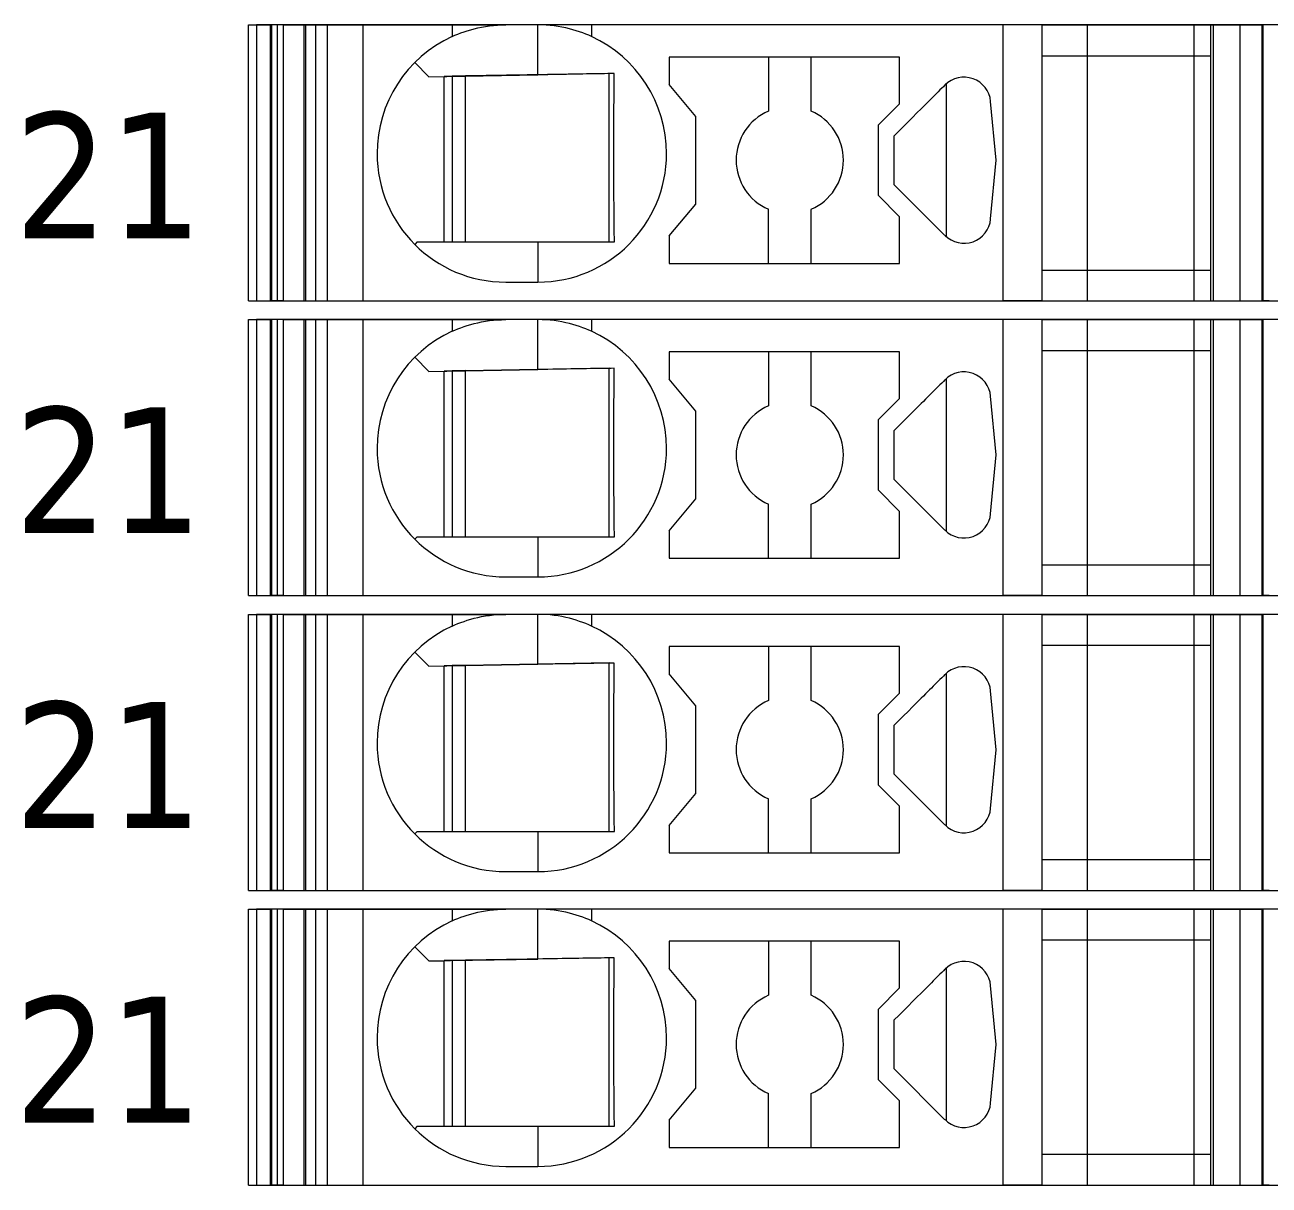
# Model space of a CAD drawing. Header units: millimetres. Extents: x 0 to 1680, y 0 to 1188.
# Drawn here: x 869.68 to 892.89, y 367.85 to 389.5 of the extents above; entities that cross this region are included whole.
import ezdxf
from ezdxf.enums import TextEntityAlignment as Align

# ---------------------------------------------------------------- set-up
doc = ezdxf.new("R2010")
doc.units = ezdxf.units.MM
for name, color, linetype, lineweight in [('EPLAN309', 5, 'Continuous', 5), ('EPLAN493', 5, 'Continuous', 5), ('MAIN-1', 7, 'Continuous', 5), ('MAIN-2', 7, 'Continuous', 5)]:
    doc.layers.add(name, color=color, linetype=linetype, lineweight=lineweight)
doc.styles.add('Tahoma', font='')
doc.styles.get('Tahoma').set_extended_font_data('Tahoma')

# ---------------------------------------------------------------- blocks, each defined once
blk = doc.blocks.new('EPLSYM_LibrarySPECIAL_Symbol12_Variant0_Placement8_3')
at = {"layer": 'EPLAN309', "lineweight": 13, "ltscale": 16}
blk.add_lwpolyline([(0, -5.15), (68.15, -5.15), (68.15, 0), (0, 0)], close=True, dxfattribs=at)
at = {"layer": 'EPLAN493', "color": 5, "style": 'Tahoma'}
blk.add_attdef('17_20450', text='', height=2.3478, dxfattribs=at).set_placement((0, -21.83478), align=Align.MIDDLE_RIGHT)
blk = doc.blocks.new('EPLSYM_LibrarySPECIAL_Symbol12_Variant0_Placement8_4')
at = {"layer": 'EPLAN309', "lineweight": 13, "ltscale": 16}
blk.add_lwpolyline([(0, -5.15), (68.15, -5.15), (68.15, 0), (0, 0)], close=True, dxfattribs=at)
at = {"layer": 'EPLAN493', "color": 5, "style": 'Tahoma'}
blk.add_attdef('17_20450', text='', height=2.3478, dxfattribs=at).set_placement((0, -21.83478), align=Align.MIDDLE_RIGHT)
blk = doc.blocks.new('EPLSYM_LibrarySPECIAL_Symbol12_Variant0_Placement8_5')
at = {"layer": 'EPLAN309', "lineweight": 13, "ltscale": 16}
blk.add_lwpolyline([(0, -5.15), (68.15, -5.15), (68.15, 0), (0, 0)], close=True, dxfattribs=at)
at = {"layer": 'EPLAN493', "color": 5, "style": 'Tahoma'}
blk.add_attdef('17_20450', text='', height=2.3478, dxfattribs=at).set_placement((0, -21.83478), align=Align.MIDDLE_RIGHT)
blk = doc.blocks.new('EPLSYM_LibrarySPECIAL_Symbol12_Variant0_Placement8_6')
at = {"layer": 'EPLAN309', "lineweight": 13, "ltscale": 16}
blk.add_lwpolyline([(0, -5.15), (68.15, -5.15), (68.15, 0), (0, 0)], close=True, dxfattribs=at)
at = {"layer": 'EPLAN493', "color": 5, "style": 'Tahoma'}
blk.add_attdef('17_20450', text='', height=2.3478, dxfattribs=at).set_placement((0, -21.83478), align=Align.MIDDLE_RIGHT)

msp = doc.modelspace()

# ---------------------------------------------------------------- linework, layer by layer
at = {"layer": 'MAIN-1'}
for p, q in [((873.85, 389.5), (874.284, 389.5)), ((873.85, 384.35), (873.85, 389.5)), ((874.393, 389.5), (874.284, 389.5)), ((874.284, 384.35), (874.284, 389.5)), ((874.501, 389.5), (874.393, 389.5)), ((874.393, 384.35), (874.393, 389.5)), ((874.501, 389.5), (877.65, 389.5)), ((874.501, 384.35), (874.501, 389.5)), ((877.65, 389.5), (878.65, 389.5)), ((877.65, 389.5), (877.65, 389.282)), ((877.702, 389.305), (877.756, 389.327)), ((877.756, 389.327), (877.813, 389.349)), ((877.813, 389.349), (877.872, 389.37)), ((877.872, 389.37), (877.933, 389.39)), ((877.933, 389.39), (877.997, 389.409)), ((877.997, 389.409), (878.063, 389.427)), ((878.063, 389.427), (878.131, 389.443)), ((878.131, 389.443), (878.201, 389.458)), ((878.201, 389.458), (878.272, 389.47)), ((878.272, 389.47), (878.346, 389.481)), ((878.346, 389.481), (878.421, 389.489)), ((878.421, 389.489), (878.497, 389.495)), ((878.497, 389.495), (878.573, 389.499)), ((878.573, 389.499), (878.65, 389.5)), ((879.25, 389.5), (878.65, 389.5)), ((879.327, 389.499), (879.25, 389.5)), ((880.25, 389.5), (879.25, 389.5)), ((879.25, 388.568), (879.25, 389.5)), ((879.403, 389.495), (879.327, 389.499)), ((879.479, 389.489), (879.403, 389.495)), ((879.554, 389.481), (879.479, 389.489)), ((879.628, 389.47), (879.554, 389.481)), ((879.699, 389.458), (879.628, 389.47)), ((879.769, 389.443), (879.699, 389.458)), ((879.837, 389.427), (879.769, 389.443)), ((879.903, 389.409), (879.837, 389.427)), ((879.967, 389.39), (879.903, 389.409)), ((880.028, 389.37), (879.967, 389.39)), ((880.087, 389.349), (880.028, 389.37)), ((880.144, 389.327), (880.087, 389.349)), ((880.198, 389.305), (880.144, 389.327)), ((887.932, 389.5), (880.25, 389.5)), ((880.25, 389.5), (880.25, 389.282)), ((888.65, 389.5), (887.932, 389.5)), ((887.932, 384.35), (887.932, 389.5)), ((888.65, 389.5), (891.8, 389.5)), ((888.65, 389.5), (888.65, 384.35)), ((891.8, 389.5), (892.35, 389.5)), ((891.8, 389.5), (891.8, 384.35)), ((892.35, 389.5), (892.784, 389.5)), ((892.35, 389.5), (892.35, 384.35)), ((892.893, 389.5), (892.784, 389.5)), ((892.784, 384.35), (892.784, 389.5)), ((877.65, 389.282), (877.702, 389.305)), ((880.25, 389.282), (880.198, 389.305)), ((881.7, 388.9), (881.7, 388.389)), ((886, 388.9), (881.7, 388.9)), ((883.55, 388.9), (883.55, 387.892)), ((884.35, 387.892), (884.35, 388.9)), ((886, 388.029), (886, 388.9)), ((888.65, 388.925), (891.8, 388.925)), ((876.953, 388.797), (877.217, 388.533)), ((877.217, 388.533), (879.25, 388.568)), ((877.5, 385.45), (877.5, 388.538)), ((877.65, 388.54), (877.65, 385.45)), ((877.9, 385.45), (877.9, 388.545)), ((879.345, 388.57), (879.25, 388.568)), ((879.438, 388.571), (879.345, 388.57)), ((879.53, 388.573), (879.438, 388.571)), ((879.618, 388.575), (879.53, 388.573)), ((879.703, 388.576), (879.618, 388.575)), ((879.786, 388.577), (879.703, 388.576)), ((879.865, 388.579), (879.786, 388.577)), ((879.943, 388.58), (879.865, 388.579)), ((880.017, 388.581), (879.943, 388.58)), ((880.09, 388.582), (880.017, 388.581)), ((880.16, 388.584), (880.09, 388.582)), ((880.229, 388.585), (880.16, 388.584)), ((880.297, 388.586), (880.229, 388.585)), ((880.363, 388.587), (880.297, 388.586)), ((880.428, 388.588), (880.363, 388.587)), ((880.491, 388.589), (880.428, 388.588)), ((880.554, 388.59), (880.491, 388.589)), ((880.615, 388.591), (880.554, 388.59)), ((880.579, 385.45), (880.579, 388.591)), ((880.676, 388.592), (880.615, 388.591)), ((880.674, 388.377), (880.675, 388.45)), ((880.675, 388.45), (880.676, 388.522)), ((880.676, 388.522), (880.676, 388.592)), ((882.2, 387.793), (881.7, 388.389)), ((886.867, 388.398), (886.867, 385.552)), ((880.672, 388.149), (880.673, 388.227)), ((880.673, 388.303), (880.674, 388.377)), ((880.673, 388.227), (880.673, 388.303)), ((886.627, 388.159), (886.594, 388.126)), ((886.658, 388.191), (886.627, 388.159)), ((886.69, 388.222), (886.658, 388.191)), ((886.721, 388.253), (886.69, 388.222)), ((886.752, 388.285), (886.721, 388.253)), ((886.784, 388.316), (886.752, 388.285)), ((886.815, 388.347), (886.784, 388.316)), ((886.846, 388.379), (886.815, 388.347)), ((880.67, 387.988), (880.671, 388.07)), ((880.67, 387.904), (880.67, 387.988)), ((880.671, 388.07), (880.672, 388.149)), ((885.6, 387.629), (886, 388.029)), ((886.402, 387.934), (886.323, 387.856)), ((886.443, 387.975), (886.402, 387.934)), ((886.483, 388.015), (886.443, 387.975)), ((886.521, 388.053), (886.483, 388.015)), ((886.558, 388.09), (886.521, 388.053)), ((886.594, 388.126), (886.558, 388.09)), ((887.802, 386.975), (887.698, 388.072)), ((880.668, 387.632), (880.669, 387.726)), ((880.669, 387.817), (880.67, 387.904)), ((880.669, 387.726), (880.669, 387.817)), ((882.2, 386.157), (882.2, 387.793)), ((886.158, 387.69), (886.072, 387.604)), ((886.242, 387.774), (886.158, 387.69)), ((886.323, 387.856), (886.242, 387.774)), ((880.667, 387.431), (880.668, 387.534)), ((880.668, 387.534), (880.668, 387.632)), ((885.6, 387.629), (885.6, 386.321)), ((885.986, 387.518), (885.9, 387.432)), ((886.072, 387.604), (885.986, 387.518)), ((880.667, 387.324), (880.667, 387.431)), ((880.667, 387.213), (880.667, 387.324)), ((885.9, 387.302), (885.9, 387.432)), ((885.9, 387.171), (885.9, 387.302)), ((880.667, 387.1), (880.667, 387.213)), ((880.667, 386.979), (880.667, 387.1)), ((885.9, 387.04), (885.9, 387.171)), ((885.9, 386.91), (885.9, 387.04)), ((880.667, 386.861), (880.667, 386.979)), ((880.667, 386.747), (880.667, 386.861)), ((885.9, 386.779), (885.9, 386.91)), ((885.9, 386.648), (885.9, 386.779)), ((887.698, 385.878), (887.802, 386.975)), ((880.668, 386.638), (880.667, 386.747)), ((880.668, 386.534), (880.668, 386.638)), ((880.669, 386.434), (880.668, 386.534)), ((885.9, 386.518), (885.9, 386.648)), ((880.669, 386.339), (880.669, 386.434)), ((880.67, 386.248), (880.669, 386.339)), ((886, 385.921), (885.6, 386.321)), ((885.9, 386.518), (886.846, 385.571)), ((880.671, 386.159), (880.67, 386.248)), ((880.672, 386.073), (880.671, 386.159)), ((880.672, 385.99), (880.672, 386.073)), ((881.7, 385.561), (882.2, 386.157)), ((880.673, 385.908), (880.672, 385.99)), ((880.674, 385.829), (880.673, 385.908)), ((883.55, 385.05), (883.55, 386.058)), ((884.35, 385.05), (884.35, 386.058)), ((886, 385.05), (886, 385.921)), ((880.675, 385.75), (880.674, 385.829)), ((880.676, 385.674), (880.675, 385.75)), ((880.676, 385.598), (880.676, 385.674)), ((877, 385.45), (876.953, 385.403)), ((877, 385.45), (879.25, 385.45)), ((879.25, 385.45), (879.342, 385.45)), ((879.25, 385.45), (879.25, 384.7)), ((879.342, 385.45), (879.433, 385.45)), ((879.433, 385.45), (879.523, 385.45)), ((879.523, 385.45), (879.61, 385.45)), ((879.61, 385.45), (879.695, 385.45)), ((879.695, 385.45), (879.778, 385.45)), ((879.778, 385.45), (879.858, 385.45)), ((879.858, 385.45), (879.936, 385.45)), ((879.936, 385.45), (880.011, 385.45)), ((880.011, 385.45), (880.085, 385.45)), ((880.085, 385.45), (880.157, 385.45)), ((880.157, 385.45), (880.226, 385.45)), ((880.226, 385.45), (880.295, 385.45)), ((880.295, 385.45), (880.361, 385.45)), ((880.361, 385.45), (880.427, 385.45)), ((880.427, 385.45), (880.491, 385.45)), ((880.491, 385.45), (880.555, 385.45)), ((880.555, 385.45), (880.617, 385.45)), ((880.617, 385.45), (880.678, 385.45)), ((880.677, 385.524), (880.676, 385.598)), ((880.678, 385.45), (880.677, 385.524)), ((881.7, 385.561), (881.7, 385.05)), ((881.7, 385.05), (886, 385.05)), ((888.65, 384.925), (891.8, 384.925)), ((878.65, 384.7), (879.25, 384.7)), ((873.85, 384.35), (874.284, 384.35)), ((874.393, 384.35), (874.284, 384.35)), ((874.501, 384.35), (874.393, 384.35)), ((874.501, 384.35), (887.932, 384.35)), ((888.65, 384.35), (887.932, 384.35)), ((888.65, 384.35), (891.8, 384.35)), ((891.8, 384.35), (892.35, 384.35)), ((892.35, 384.35), (892.784, 384.35)), ((892.893, 384.35), (892.784, 384.35)), ((873.85, 384), (874.284, 384)), ((873.85, 378.85), (873.85, 384)), ((874.393, 384), (874.284, 384)), ((874.284, 378.85), (874.284, 384)), ((874.501, 384), (874.393, 384)), ((874.393, 378.85), (874.393, 384)), ((874.501, 384), (877.65, 384)), ((874.501, 378.85), (874.501, 384)), ((877.65, 384), (878.65, 384)), ((877.65, 384), (877.65, 383.782)), ((878.272, 383.97), (878.346, 383.981)), ((878.346, 383.981), (878.421, 383.989)), ((878.421, 383.989), (878.497, 383.995)), ((878.497, 383.995), (878.573, 383.999)), ((878.573, 383.999), (878.65, 384)), ((879.25, 384), (878.65, 384)), ((879.327, 383.999), (879.25, 384)), ((880.25, 384), (879.25, 384)), ((879.25, 383.068), (879.25, 384)), ((879.403, 383.995), (879.327, 383.999)), ((879.479, 383.989), (879.403, 383.995)), ((879.554, 383.981), (879.479, 383.989)), ((879.628, 383.97), (879.554, 383.981)), ((887.932, 384), (880.25, 384)), ((880.25, 384), (880.25, 383.782)), ((888.65, 384), (887.932, 384)), ((887.932, 378.85), (887.932, 384)), ((888.65, 384), (891.8, 384)), ((888.65, 384), (888.65, 378.85)), ((891.8, 384), (892.35, 384)), ((891.8, 384), (891.8, 378.85)), ((892.35, 384), (892.784, 384)), ((892.35, 384), (892.35, 378.85)), ((892.893, 384), (892.784, 384)), ((892.784, 378.85), (892.784, 384)), ((877.65, 383.782), (877.702, 383.805)), ((877.702, 383.805), (877.756, 383.827)), ((877.756, 383.827), (877.813, 383.849)), ((877.813, 383.849), (877.872, 383.87)), ((877.872, 383.87), (877.933, 383.89)), ((877.933, 383.89), (877.997, 383.909)), ((877.997, 383.909), (878.063, 383.927)), ((878.063, 383.927), (878.131, 383.943)), ((878.131, 383.943), (878.201, 383.958)), ((878.201, 383.958), (878.272, 383.97)), ((879.699, 383.958), (879.628, 383.97)), ((879.769, 383.943), (879.699, 383.958)), ((879.837, 383.927), (879.769, 383.943)), ((879.903, 383.909), (879.837, 383.927)), ((879.967, 383.89), (879.903, 383.909)), ((880.028, 383.87), (879.967, 383.89)), ((880.087, 383.849), (880.028, 383.87)), ((880.144, 383.827), (880.087, 383.849)), ((880.198, 383.805), (880.144, 383.827)), ((880.25, 383.782), (880.198, 383.805)), ((876.953, 383.297), (877.217, 383.033)), ((881.7, 383.4), (881.7, 382.889)), ((886, 383.4), (881.7, 383.4)), ((883.55, 383.4), (883.55, 382.392)), ((884.35, 382.392), (884.35, 383.4)), ((886, 382.529), (886, 383.4)), ((888.65, 383.425), (891.8, 383.425)), ((877.217, 383.033), (879.25, 383.068)), ((879.345, 383.07), (879.25, 383.068)), ((879.438, 383.071), (879.345, 383.07)), ((879.53, 383.073), (879.438, 383.071)), ((879.618, 383.075), (879.53, 383.073)), ((879.703, 383.076), (879.618, 383.075)), ((879.786, 383.077), (879.703, 383.076)), ((879.865, 383.079), (879.786, 383.077)), ((879.943, 383.08), (879.865, 383.079)), ((880.017, 383.081), (879.943, 383.08)), ((880.09, 383.082), (880.017, 383.081)), ((880.16, 383.084), (880.09, 383.082)), ((880.229, 383.085), (880.16, 383.084)), ((880.297, 383.086), (880.229, 383.085)), ((880.363, 383.087), (880.297, 383.086)), ((880.428, 383.088), (880.363, 383.087)), ((880.491, 383.089), (880.428, 383.088)), ((880.554, 383.09), (880.491, 383.089)), ((880.615, 383.091), (880.554, 383.09)), ((880.579, 379.95), (880.579, 383.091)), ((880.676, 383.092), (880.615, 383.091)), ((880.676, 383.022), (880.676, 383.092)), ((877.5, 379.95), (877.5, 383.038)), ((877.65, 383.04), (877.65, 379.95)), ((877.9, 379.95), (877.9, 383.045)), ((880.673, 382.803), (880.674, 382.877)), ((880.674, 382.877), (880.675, 382.95)), ((880.675, 382.95), (880.676, 383.022)), ((882.2, 382.293), (881.7, 382.889)), ((886.784, 382.816), (886.752, 382.785)), ((886.815, 382.847), (886.784, 382.816)), ((886.846, 382.879), (886.815, 382.847)), ((886.867, 382.898), (886.867, 380.052)), ((880.671, 382.57), (880.672, 382.649)), ((880.672, 382.649), (880.673, 382.727)), ((880.673, 382.727), (880.673, 382.803)), ((886.558, 382.59), (886.521, 382.553)), ((886.594, 382.626), (886.558, 382.59)), ((886.627, 382.659), (886.594, 382.626)), ((886.658, 382.691), (886.627, 382.659)), ((886.69, 382.722), (886.658, 382.691)), ((886.721, 382.753), (886.69, 382.722)), ((886.752, 382.785), (886.721, 382.753)), ((880.669, 382.317), (880.67, 382.404)), ((880.67, 382.488), (880.671, 382.57)), ((880.67, 382.404), (880.67, 382.488)), ((885.6, 382.129), (886, 382.529)), ((886.323, 382.356), (886.242, 382.274)), ((886.402, 382.434), (886.323, 382.356)), ((886.443, 382.475), (886.402, 382.434)), ((886.483, 382.515), (886.443, 382.475)), ((886.521, 382.553), (886.483, 382.515)), ((887.802, 381.475), (887.698, 382.572)), ((880.668, 382.132), (880.669, 382.226)), ((880.668, 382.034), (880.668, 382.132)), ((880.669, 382.226), (880.669, 382.317)), ((882.2, 380.657), (882.2, 382.293)), ((885.6, 382.129), (885.6, 380.821)), ((886.158, 382.19), (886.072, 382.104)), ((886.242, 382.274), (886.158, 382.19)), ((880.667, 381.931), (880.668, 382.034)), ((880.667, 381.824), (880.667, 381.931)), ((885.986, 382.018), (885.9, 381.932)), ((885.9, 381.802), (885.9, 381.932)), ((886.072, 382.104), (885.986, 382.018)), ((880.667, 381.713), (880.667, 381.824)), ((880.667, 381.6), (880.667, 381.713)), ((885.9, 381.671), (885.9, 381.802)), ((885.9, 381.54), (885.9, 381.671)), ((880.667, 381.479), (880.667, 381.6)), ((880.667, 381.361), (880.667, 381.479)), ((885.9, 381.41), (885.9, 381.54)), ((887.698, 380.378), (887.802, 381.475)), ((880.667, 381.247), (880.667, 381.361)), ((880.668, 381.138), (880.667, 381.247)), ((885.9, 381.279), (885.9, 381.41)), ((885.9, 381.148), (885.9, 381.279)), ((880.668, 381.034), (880.668, 381.138)), ((880.669, 380.934), (880.668, 381.034)), ((885.9, 381.018), (885.9, 381.148)), ((885.9, 381.018), (886.846, 380.071)), ((880.669, 380.839), (880.669, 380.934)), ((880.67, 380.748), (880.669, 380.839)), ((880.671, 380.659), (880.67, 380.748)), ((886, 380.421), (885.6, 380.821)), ((880.672, 380.573), (880.671, 380.659)), ((880.672, 380.49), (880.672, 380.573)), ((881.7, 380.061), (882.2, 380.657)), ((883.55, 379.55), (883.55, 380.558)), ((884.35, 379.55), (884.35, 380.558)), ((880.673, 380.408), (880.672, 380.49)), ((880.674, 380.329), (880.673, 380.408)), ((880.675, 380.25), (880.674, 380.329)), ((886, 379.55), (886, 380.421)), ((880.676, 380.174), (880.675, 380.25)), ((880.676, 380.098), (880.676, 380.174)), ((880.677, 380.024), (880.676, 380.098)), ((881.7, 380.061), (881.7, 379.55)), ((877, 379.95), (876.953, 379.903)), ((877, 379.95), (879.25, 379.95)), ((879.25, 379.95), (879.342, 379.95)), ((879.25, 379.95), (879.25, 379.2)), ((879.342, 379.95), (879.433, 379.95)), ((879.433, 379.95), (879.523, 379.95)), ((879.523, 379.95), (879.61, 379.95)), ((879.61, 379.95), (879.695, 379.95)), ((879.695, 379.95), (879.778, 379.95)), ((879.778, 379.95), (879.858, 379.95)), ((879.858, 379.95), (879.936, 379.95)), ((879.936, 379.95), (880.011, 379.95)), ((880.011, 379.95), (880.085, 379.95)), ((880.085, 379.95), (880.157, 379.95)), ((880.157, 379.95), (880.226, 379.95)), ((880.226, 379.95), (880.295, 379.95)), ((880.295, 379.95), (880.361, 379.95)), ((880.361, 379.95), (880.427, 379.95)), ((880.427, 379.95), (880.491, 379.95)), ((880.491, 379.95), (880.555, 379.95)), ((880.555, 379.95), (880.617, 379.95)), ((880.617, 379.95), (880.678, 379.95)), ((880.678, 379.95), (880.677, 380.024)), ((881.7, 379.55), (886, 379.55)), ((888.65, 379.425), (891.8, 379.425)), ((878.65, 379.2), (879.25, 379.2)), ((873.85, 378.85), (874.284, 378.85)), ((874.393, 378.85), (874.284, 378.85)), ((874.501, 378.85), (874.393, 378.85)), ((874.501, 378.85), (887.932, 378.85)), ((888.65, 378.85), (887.932, 378.85)), ((888.65, 378.85), (891.8, 378.85)), ((891.8, 378.85), (892.35, 378.85)), ((892.35, 378.85), (892.784, 378.85)), ((892.893, 378.85), (892.784, 378.85)), ((873.85, 378.5), (874.284, 378.5)), ((873.85, 373.35), (873.85, 378.5)), ((874.393, 378.5), (874.284, 378.5)), ((874.284, 373.35), (874.284, 378.5)), ((874.501, 378.5), (874.393, 378.5)), ((874.393, 373.35), (874.393, 378.5)), ((874.501, 378.5), (877.65, 378.5)), ((874.501, 373.35), (874.501, 378.5)), ((877.65, 378.5), (878.65, 378.5)), ((877.65, 378.5), (877.65, 378.282)), ((877.933, 378.39), (877.997, 378.409)), ((877.997, 378.409), (878.063, 378.427)), ((878.063, 378.427), (878.131, 378.443)), ((878.131, 378.443), (878.201, 378.458)), ((878.201, 378.458), (878.272, 378.47)), ((878.272, 378.47), (878.346, 378.481)), ((878.346, 378.481), (878.421, 378.489)), ((878.421, 378.489), (878.497, 378.495)), ((878.497, 378.495), (878.573, 378.499)), ((878.573, 378.499), (878.65, 378.5)), ((879.25, 378.5), (878.65, 378.5)), ((879.327, 378.499), (879.25, 378.5)), ((880.25, 378.5), (879.25, 378.5)), ((879.25, 377.568), (879.25, 378.5)), ((879.403, 378.495), (879.327, 378.499)), ((879.479, 378.489), (879.403, 378.495)), ((879.554, 378.481), (879.479, 378.489)), ((879.628, 378.47), (879.554, 378.481)), ((879.699, 378.458), (879.628, 378.47)), ((879.769, 378.443), (879.699, 378.458)), ((879.837, 378.427), (879.769, 378.443)), ((879.903, 378.409), (879.837, 378.427)), ((879.967, 378.39), (879.903, 378.409)), ((887.932, 378.5), (880.25, 378.5)), ((880.25, 378.5), (880.25, 378.282)), ((888.65, 378.5), (887.932, 378.5)), ((887.932, 373.35), (887.932, 378.5)), ((888.65, 378.5), (891.8, 378.5)), ((888.65, 378.5), (888.65, 373.35)), ((891.8, 378.5), (892.35, 378.5)), ((891.8, 378.5), (891.8, 373.35)), ((892.35, 378.5), (892.784, 378.5)), ((892.35, 378.5), (892.35, 373.35)), ((892.893, 378.5), (892.784, 378.5)), ((892.784, 373.35), (892.784, 378.5)), ((877.65, 378.282), (877.702, 378.305)), ((877.702, 378.305), (877.756, 378.327)), ((877.756, 378.327), (877.813, 378.349)), ((877.813, 378.349), (877.872, 378.37)), ((877.872, 378.37), (877.933, 378.39)), ((880.028, 378.37), (879.967, 378.39)), ((880.087, 378.349), (880.028, 378.37)), ((880.144, 378.327), (880.087, 378.349)), ((880.198, 378.305), (880.144, 378.327)), ((880.25, 378.282), (880.198, 378.305)), ((876.953, 377.797), (877.217, 377.533)), ((881.7, 377.9), (881.7, 377.389)), ((886, 377.9), (881.7, 377.9)), ((883.55, 377.9), (883.55, 376.892)), ((884.35, 376.892), (884.35, 377.9)), ((886, 377.029), (886, 377.9)), ((888.65, 377.925), (891.8, 377.925)), ((877.217, 377.533), (879.25, 377.568)), ((877.5, 374.45), (877.5, 377.538)), ((877.65, 377.54), (877.65, 374.45)), ((877.9, 374.45), (877.9, 377.545)), ((879.345, 377.57), (879.25, 377.568)), ((879.438, 377.571), (879.345, 377.57)), ((879.53, 377.573), (879.438, 377.571)), ((879.618, 377.575), (879.53, 377.573)), ((879.703, 377.576), (879.618, 377.575)), ((879.786, 377.577), (879.703, 377.576)), ((879.865, 377.579), (879.786, 377.577)), ((879.943, 377.58), (879.865, 377.579)), ((880.017, 377.581), (879.943, 377.58)), ((880.09, 377.582), (880.017, 377.581)), ((880.16, 377.584), (880.09, 377.582)), ((880.229, 377.585), (880.16, 377.584)), ((880.297, 377.586), (880.229, 377.585)), ((880.363, 377.587), (880.297, 377.586)), ((880.428, 377.588), (880.363, 377.587)), ((880.491, 377.589), (880.428, 377.588)), ((880.554, 377.59), (880.491, 377.589)), ((880.615, 377.591), (880.554, 377.59)), ((880.579, 374.45), (880.579, 377.591)), ((880.676, 377.592), (880.615, 377.591)), ((880.675, 377.45), (880.676, 377.522)), ((880.676, 377.522), (880.676, 377.592)), ((880.673, 377.303), (880.674, 377.377)), ((880.673, 377.227), (880.673, 377.303)), ((880.674, 377.377), (880.675, 377.45)), ((882.2, 376.793), (881.7, 377.389)), ((886.721, 377.253), (886.69, 377.222)), ((886.752, 377.285), (886.721, 377.253)), ((886.784, 377.316), (886.752, 377.285)), ((886.815, 377.347), (886.784, 377.316)), ((886.846, 377.379), (886.815, 377.347)), ((886.867, 377.398), (886.867, 374.552)), ((880.67, 376.988), (880.671, 377.07)), ((880.671, 377.07), (880.672, 377.149)), ((880.672, 377.149), (880.673, 377.227)), ((885.6, 376.629), (886, 377.029)), ((886.483, 377.015), (886.443, 376.975)), ((886.521, 377.053), (886.483, 377.015)), ((886.558, 377.09), (886.521, 377.053)), ((886.594, 377.126), (886.558, 377.09)), ((886.627, 377.159), (886.594, 377.126)), ((886.658, 377.191), (886.627, 377.159)), ((886.69, 377.222), (886.658, 377.191)), ((887.802, 375.975), (887.698, 377.072)), ((880.669, 376.817), (880.67, 376.904)), ((880.669, 376.726), (880.669, 376.817)), ((880.67, 376.904), (880.67, 376.988)), ((882.2, 375.157), (882.2, 376.793)), ((886.323, 376.856), (886.242, 376.774)), ((886.402, 376.934), (886.323, 376.856)), ((886.443, 376.975), (886.402, 376.934)), ((880.668, 376.632), (880.669, 376.726)), ((880.668, 376.534), (880.668, 376.632)), ((885.6, 376.629), (885.6, 375.321)), ((886.072, 376.604), (885.986, 376.518)), ((886.158, 376.69), (886.072, 376.604)), ((886.242, 376.774), (886.158, 376.69)), ((880.667, 376.431), (880.668, 376.534)), ((880.667, 376.324), (880.667, 376.431)), ((880.667, 376.213), (880.667, 376.324)), ((885.986, 376.518), (885.9, 376.432)), ((885.9, 376.302), (885.9, 376.432)), ((880.667, 376.1), (880.667, 376.213)), ((880.667, 375.979), (880.667, 376.1)), ((885.9, 376.171), (885.9, 376.302)), ((885.9, 376.04), (885.9, 376.171)), ((880.667, 375.861), (880.667, 375.979)), ((880.667, 375.747), (880.667, 375.861)), ((885.9, 375.91), (885.9, 376.04)), ((885.9, 375.779), (885.9, 375.91)), ((887.698, 374.878), (887.802, 375.975)), ((880.668, 375.638), (880.667, 375.747)), ((880.668, 375.534), (880.668, 375.638)), ((885.9, 375.648), (885.9, 375.779)), ((885.9, 375.518), (885.9, 375.648)), ((880.669, 375.434), (880.668, 375.534)), ((880.669, 375.339), (880.669, 375.434)), ((885.9, 375.518), (886.846, 374.571)), ((880.67, 375.248), (880.669, 375.339)), ((880.671, 375.159), (880.67, 375.248)), ((880.672, 375.073), (880.671, 375.159)), ((881.7, 374.561), (882.2, 375.157)), ((886, 374.921), (885.6, 375.321)), ((880.672, 374.99), (880.672, 375.073)), ((880.673, 374.908), (880.672, 374.99)), ((883.55, 374.05), (883.55, 375.058)), ((884.35, 374.05), (884.35, 375.058)), ((886, 374.05), (886, 374.921)), ((880.674, 374.829), (880.673, 374.908)), ((880.675, 374.75), (880.674, 374.829)), ((880.676, 374.674), (880.675, 374.75)), ((880.676, 374.598), (880.676, 374.674)), ((880.677, 374.524), (880.676, 374.598)), ((880.678, 374.45), (880.677, 374.524)), ((881.7, 374.561), (881.7, 374.05)), ((877, 374.45), (876.953, 374.403)), ((877, 374.45), (879.25, 374.45)), ((879.25, 374.45), (879.342, 374.45)), ((879.25, 374.45), (879.25, 373.7)), ((879.342, 374.45), (879.433, 374.45)), ((879.433, 374.45), (879.523, 374.45)), ((879.523, 374.45), (879.61, 374.45)), ((879.61, 374.45), (879.695, 374.45)), ((879.695, 374.45), (879.778, 374.45)), ((879.778, 374.45), (879.858, 374.45)), ((879.858, 374.45), (879.936, 374.45)), ((879.936, 374.45), (880.011, 374.45)), ((880.011, 374.45), (880.085, 374.45)), ((880.085, 374.45), (880.157, 374.45)), ((880.157, 374.45), (880.226, 374.45)), ((880.226, 374.45), (880.295, 374.45)), ((880.295, 374.45), (880.361, 374.45)), ((880.361, 374.45), (880.427, 374.45)), ((880.427, 374.45), (880.491, 374.45)), ((880.491, 374.45), (880.555, 374.45)), ((880.555, 374.45), (880.617, 374.45)), ((880.617, 374.45), (880.678, 374.45)), ((881.7, 374.05), (886, 374.05)), ((888.65, 373.925), (891.8, 373.925)), ((878.65, 373.7), (879.25, 373.7)), ((873.85, 373.35), (874.284, 373.35)), ((874.393, 373.35), (874.284, 373.35)), ((874.501, 373.35), (874.393, 373.35)), ((874.501, 373.35), (887.932, 373.35)), ((888.65, 373.35), (887.932, 373.35)), ((888.65, 373.35), (891.8, 373.35)), ((891.8, 373.35), (892.35, 373.35)), ((892.35, 373.35), (892.784, 373.35)), ((892.893, 373.35), (892.784, 373.35)), ((873.85, 373), (874.284, 373)), ((873.85, 367.85), (873.85, 373)), ((874.393, 373), (874.284, 373)), ((874.284, 367.85), (874.284, 373)), ((874.501, 373), (874.393, 373)), ((874.393, 367.85), (874.393, 373)), ((874.501, 373), (877.65, 373)), ((874.501, 367.85), (874.501, 373)), ((877.65, 373), (878.65, 373)), ((877.65, 373), (877.65, 372.782)), ((877.756, 372.827), (877.813, 372.849)), ((877.813, 372.849), (877.872, 372.87)), ((877.872, 372.87), (877.933, 372.89)), ((877.933, 372.89), (877.997, 372.909)), ((877.997, 372.909), (878.063, 372.927)), ((878.063, 372.927), (878.131, 372.943)), ((878.131, 372.943), (878.201, 372.958)), ((878.201, 372.958), (878.272, 372.97)), ((878.272, 372.97), (878.346, 372.981)), ((878.346, 372.981), (878.421, 372.989)), ((878.421, 372.989), (878.497, 372.995)), ((878.497, 372.995), (878.573, 372.999)), ((878.573, 372.999), (878.65, 373)), ((879.25, 373), (878.65, 373)), ((879.327, 372.999), (879.25, 373)), ((880.25, 373), (879.25, 373)), ((879.25, 372.068), (879.25, 373)), ((879.403, 372.995), (879.327, 372.999)), ((879.479, 372.989), (879.403, 372.995)), ((879.554, 372.981), (879.479, 372.989)), ((879.628, 372.97), (879.554, 372.981)), ((879.699, 372.958), (879.628, 372.97)), ((879.769, 372.943), (879.699, 372.958)), ((879.837, 372.927), (879.769, 372.943)), ((879.903, 372.909), (879.837, 372.927)), ((879.967, 372.89), (879.903, 372.909)), ((880.028, 372.87), (879.967, 372.89)), ((880.087, 372.849), (880.028, 372.87)), ((880.144, 372.827), (880.087, 372.849)), ((887.932, 373), (880.25, 373)), ((880.25, 373), (880.25, 372.782)), ((888.65, 373), (887.932, 373)), ((887.932, 367.85), (887.932, 373)), ((888.65, 373), (891.8, 373)), ((888.65, 373), (888.65, 367.85)), ((891.8, 373), (892.35, 373)), ((891.8, 373), (891.8, 367.85)), ((892.35, 373), (892.784, 373)), ((892.35, 373), (892.35, 367.85)), ((892.893, 373), (892.784, 373)), ((892.784, 367.85), (892.784, 373)), ((877.65, 372.782), (877.702, 372.805)), ((877.702, 372.805), (877.756, 372.827)), ((880.198, 372.805), (880.144, 372.827)), ((880.25, 372.782), (880.198, 372.805)), ((881.7, 372.4), (881.7, 371.889)), ((886, 372.4), (881.7, 372.4)), ((883.55, 372.4), (883.55, 371.392)), ((884.35, 371.392), (884.35, 372.4)), ((886, 371.529), (886, 372.4)), ((888.65, 372.425), (891.8, 372.425)), ((876.953, 372.297), (877.217, 372.033)), ((877.217, 372.033), (879.25, 372.068)), ((877.5, 368.95), (877.5, 372.038)), ((877.65, 372.04), (877.65, 368.95)), ((877.9, 368.95), (877.9, 372.045)), ((879.345, 372.07), (879.25, 372.068)), ((879.438, 372.071), (879.345, 372.07)), ((879.53, 372.073), (879.438, 372.071)), ((879.618, 372.075), (879.53, 372.073)), ((879.703, 372.076), (879.618, 372.075)), ((879.786, 372.077), (879.703, 372.076)), ((879.865, 372.079), (879.786, 372.077)), ((879.943, 372.08), (879.865, 372.079)), ((880.017, 372.081), (879.943, 372.08)), ((880.09, 372.082), (880.017, 372.081)), ((880.16, 372.084), (880.09, 372.082)), ((880.229, 372.085), (880.16, 372.084)), ((880.297, 372.086), (880.229, 372.085)), ((880.363, 372.087), (880.297, 372.086)), ((880.428, 372.088), (880.363, 372.087)), ((880.491, 372.089), (880.428, 372.088)), ((880.554, 372.09), (880.491, 372.089)), ((880.615, 372.091), (880.554, 372.09)), ((880.579, 368.95), (880.579, 372.091)), ((880.676, 372.092), (880.615, 372.091)), ((880.674, 371.877), (880.675, 371.95)), ((880.675, 371.95), (880.676, 372.022)), ((880.676, 372.022), (880.676, 372.092)), ((880.672, 371.649), (880.673, 371.727)), ((880.673, 371.803), (880.674, 371.877)), ((880.673, 371.727), (880.673, 371.803)), ((882.2, 371.293), (881.7, 371.889)), ((886.658, 371.691), (886.627, 371.659)), ((886.69, 371.722), (886.658, 371.691)), ((886.721, 371.753), (886.69, 371.722)), ((886.752, 371.785), (886.721, 371.753)), ((886.784, 371.816), (886.752, 371.785)), ((886.815, 371.847), (886.784, 371.816)), ((886.846, 371.879), (886.815, 371.847)), ((886.867, 371.898), (886.867, 369.052)), ((880.67, 371.488), (880.671, 371.57)), ((880.67, 371.404), (880.67, 371.488)), ((880.671, 371.57), (880.672, 371.649)), ((885.6, 371.129), (886, 371.529)), ((886.443, 371.475), (886.402, 371.434)), ((886.483, 371.515), (886.443, 371.475)), ((886.521, 371.553), (886.483, 371.515)), ((886.558, 371.59), (886.521, 371.553)), ((886.594, 371.626), (886.558, 371.59)), ((886.627, 371.659), (886.594, 371.626)), ((887.802, 370.475), (887.698, 371.572)), ((880.668, 371.132), (880.669, 371.226)), ((880.669, 371.317), (880.67, 371.404)), ((880.669, 371.226), (880.669, 371.317)), ((882.2, 369.657), (882.2, 371.293)), ((886.242, 371.274), (886.158, 371.19)), ((886.323, 371.356), (886.242, 371.274)), ((886.402, 371.434), (886.323, 371.356)), ((880.667, 370.931), (880.668, 371.034)), ((880.668, 371.034), (880.668, 371.132)), ((885.6, 371.129), (885.6, 369.821)), ((885.986, 371.018), (885.9, 370.932)), ((886.072, 371.104), (885.986, 371.018)), ((886.158, 371.19), (886.072, 371.104)), ((880.667, 370.824), (880.667, 370.931)), ((880.667, 370.713), (880.667, 370.824)), ((885.9, 370.802), (885.9, 370.932)), ((885.9, 370.671), (885.9, 370.802)), ((880.667, 370.6), (880.667, 370.713)), ((880.667, 370.479), (880.667, 370.6)), ((885.9, 370.54), (885.9, 370.671)), ((885.9, 370.41), (885.9, 370.54)), ((880.667, 370.361), (880.667, 370.479)), ((880.667, 370.247), (880.667, 370.361)), ((885.9, 370.279), (885.9, 370.41)), ((885.9, 370.148), (885.9, 370.279)), ((887.698, 369.378), (887.802, 370.475)), ((880.668, 370.138), (880.667, 370.247)), ((880.668, 370.034), (880.668, 370.138)), ((885.9, 370.018), (885.9, 370.148)), ((880.669, 369.934), (880.668, 370.034)), ((880.669, 369.839), (880.669, 369.934)), ((880.67, 369.748), (880.669, 369.839)), ((886, 369.421), (885.6, 369.821)), ((885.9, 370.018), (886.846, 369.071)), ((880.671, 369.659), (880.67, 369.748)), ((880.672, 369.573), (880.671, 369.659)), ((881.7, 369.061), (882.2, 369.657)), ((880.672, 369.49), (880.672, 369.573)), ((880.673, 369.408), (880.672, 369.49)), ((880.674, 369.329), (880.673, 369.408)), ((883.55, 368.55), (883.55, 369.558)), ((884.35, 368.55), (884.35, 369.558)), ((886, 368.55), (886, 369.421)), ((880.675, 369.25), (880.674, 369.329)), ((880.676, 369.174), (880.675, 369.25)), ((880.676, 369.098), (880.676, 369.174)), ((877, 368.95), (876.953, 368.903)), ((877, 368.95), (879.25, 368.95)), ((879.25, 368.95), (879.342, 368.95)), ((879.25, 368.95), (879.25, 368.2)), ((879.342, 368.95), (879.433, 368.95)), ((879.433, 368.95), (879.523, 368.95)), ((879.523, 368.95), (879.61, 368.95)), ((879.61, 368.95), (879.695, 368.95)), ((879.695, 368.95), (879.778, 368.95)), ((879.778, 368.95), (879.858, 368.95)), ((879.858, 368.95), (879.936, 368.95)), ((879.936, 368.95), (880.011, 368.95)), ((880.011, 368.95), (880.085, 368.95)), ((880.085, 368.95), (880.157, 368.95)), ((880.157, 368.95), (880.226, 368.95)), ((880.226, 368.95), (880.295, 368.95)), ((880.295, 368.95), (880.361, 368.95)), ((880.361, 368.95), (880.427, 368.95)), ((880.427, 368.95), (880.491, 368.95)), ((880.491, 368.95), (880.555, 368.95)), ((880.555, 368.95), (880.617, 368.95)), ((880.617, 368.95), (880.678, 368.95)), ((880.677, 369.024), (880.676, 369.098)), ((880.678, 368.95), (880.677, 369.024)), ((881.7, 369.061), (881.7, 368.55)), ((881.7, 368.55), (886, 368.55)), ((888.65, 368.425), (891.8, 368.425)), ((878.65, 368.2), (879.25, 368.2)), ((873.85, 367.85), (874.284, 367.85)), ((874.393, 367.85), (874.284, 367.85)), ((874.501, 367.85), (874.393, 367.85)), ((874.501, 367.85), (887.932, 367.85)), ((888.65, 367.85), (887.932, 367.85)), ((888.65, 367.85), (891.8, 367.85)), ((891.8, 367.85), (892.35, 367.85)), ((892.35, 367.85), (892.784, 367.85)), ((892.893, 367.85), (892.784, 367.85))]:
    msp.add_line(p, q, dxfattribs=at)
for centre, radius, start, end in [((878.65, 387.1), 2.4, 114.6244, 180), ((879.25, 387.1), 2.4, 0, 65.3756), ((887.2, 388.025), 0.5, 5.4404, 135), ((883.95, 386.975), 1, 113.5782, 180), ((883.95, 386.975), 1, 0, 66.4218), ((878.65, 387.1), 2.4, 180, 270), ((879.25, 387.1), 2.4, 270, 0), ((883.95, 386.975), 1, 180, 246.4218), ((883.95, 386.975), 1, 293.5782, 0), ((887.2, 385.925), 0.5, 225, 354.5596), ((878.65, 381.6), 2.4, 114.6244, 180), ((879.25, 381.6), 2.4, 0, 65.3756), ((887.2, 382.525), 0.5, 5.4404, 135), ((883.95, 381.475), 1, 113.5782, 180), ((883.95, 381.475), 1, 0, 66.4218), ((878.65, 381.6), 2.4, 180, 270), ((879.25, 381.6), 2.4, 270, 0), ((883.95, 381.475), 1, 180, 246.4218), ((883.95, 381.475), 1, 293.5782, 0), ((887.2, 380.425), 0.5, 225, 354.5596), ((878.65, 376.1), 2.4, 114.6244, 180), ((879.25, 376.1), 2.4, 0, 65.3756), ((887.2, 377.025), 0.5, 5.4404, 135), ((883.95, 375.975), 1, 113.5782, 180), ((883.95, 375.975), 1, 0, 66.4218), ((878.65, 376.1), 2.4, 180, 270), ((879.25, 376.1), 2.4, 270, 0), ((883.95, 375.975), 1, 180, 246.4218), ((883.95, 375.975), 1, 293.5782, 0), ((887.2, 374.925), 0.5, 225, 354.5596), ((878.65, 370.6), 2.4, 114.6244, 180), ((879.25, 370.6), 2.4, 0, 65.3756), ((887.2, 371.525), 0.5, 5.4404, 135), ((883.95, 370.475), 1, 113.5782, 180), ((883.95, 370.475), 1, 0, 66.4218), ((878.65, 370.6), 2.4, 180, 270), ((879.25, 370.6), 2.4, 270, 0), ((883.95, 370.475), 1, 180, 246.4218), ((883.95, 370.475), 1, 293.5782, 0), ((887.2, 369.425), 0.5, 225, 354.5596)]:
    msp.add_arc(centre, radius, start, end, dxfattribs=at)
at = {"layer": 'MAIN-2'}
for p, q in [((874.256, 389.5), (874.256, 384.35)), ((874.889, 384.35), (874.889, 389.5)), ((874.917, 389.5), (874.917, 384.35)), ((875.102, 389.5), (875.102, 384.35)), ((875.32, 389.5), (875.32, 384.35)), ((875.981, 389.5), (875.981, 384.35)), ((889.506, 384.35), (889.506, 389.5)), ((891.491, 389.5), (891.491, 384.35)), ((891.85, 389.5), (891.85, 384.35)), ((892.756, 389.5), (892.756, 384.35)), ((877.217, 388.533), (877.5, 388.538)), ((877.65, 388.542), (877.5, 388.539)), ((877.5, 388.539), (877.5, 388.538)), ((877.5, 388.538), (877.5, 388.538)), ((877.9, 388.548), (877.65, 388.543)), ((877.65, 388.542), (877.65, 388.543)), ((877.65, 388.542), (877.65, 388.54)), ((877.9, 388.553), (880.579, 388.6)), ((877.9, 388.548), (877.9, 388.553)), ((877.9, 388.545), (877.9, 388.548)), ((880.579, 388.6), (880.676, 388.592)), ((880.579, 388.591), (880.579, 388.6)), ((877.65, 385.45), (877.65, 385.45)), ((877.9, 385.45), (877.9, 385.45)), ((874.256, 384), (874.256, 378.85)), ((874.889, 378.85), (874.889, 384)), ((874.917, 384), (874.917, 378.85)), ((875.102, 384), (875.102, 378.85)), ((875.32, 384), (875.32, 378.85)), ((875.981, 384), (875.981, 378.85)), ((889.506, 378.85), (889.506, 384)), ((891.491, 384), (891.491, 378.85)), ((891.85, 384), (891.85, 378.85)), ((892.756, 384), (892.756, 378.85)), ((877.9, 383.048), (877.65, 383.043)), ((877.9, 383.053), (880.579, 383.1)), ((877.9, 383.048), (877.9, 383.053)), ((877.9, 383.045), (877.9, 383.048)), ((880.579, 383.1), (880.676, 383.092)), ((880.579, 383.091), (880.579, 383.1)), ((877.217, 383.033), (877.5, 383.038)), ((877.65, 383.042), (877.5, 383.039)), ((877.5, 383.039), (877.5, 383.038)), ((877.5, 383.038), (877.5, 383.038)), ((877.65, 383.042), (877.65, 383.043)), ((877.65, 383.042), (877.65, 383.04)), ((877.65, 379.95), (877.65, 379.95)), ((877.9, 379.95), (877.9, 379.95)), ((874.256, 378.5), (874.256, 373.35)), ((874.889, 373.35), (874.889, 378.5)), ((874.917, 378.5), (874.917, 373.35)), ((875.102, 378.5), (875.102, 373.35)), ((875.32, 378.5), (875.32, 373.35)), ((875.981, 378.5), (875.981, 373.35)), ((889.506, 373.35), (889.506, 378.5)), ((891.491, 378.5), (891.491, 373.35)), ((891.85, 378.5), (891.85, 373.35)), ((892.756, 378.5), (892.756, 373.35)), ((877.217, 377.533), (877.5, 377.538)), ((877.65, 377.542), (877.5, 377.539)), ((877.5, 377.539), (877.5, 377.538)), ((877.5, 377.538), (877.5, 377.538)), ((877.9, 377.548), (877.65, 377.543)), ((877.65, 377.542), (877.65, 377.543)), ((877.65, 377.542), (877.65, 377.54)), ((877.9, 377.553), (880.579, 377.6)), ((877.9, 377.548), (877.9, 377.553)), ((877.9, 377.545), (877.9, 377.548)), ((880.579, 377.6), (880.676, 377.592)), ((880.579, 377.591), (880.579, 377.6)), ((877.65, 374.45), (877.65, 374.45)), ((877.9, 374.45), (877.9, 374.45)), ((874.256, 373), (874.256, 367.85)), ((874.889, 367.85), (874.889, 373)), ((874.917, 373), (874.917, 367.85)), ((875.102, 373), (875.102, 367.85)), ((875.32, 373), (875.32, 367.85)), ((875.981, 373), (875.981, 367.85)), ((889.506, 367.85), (889.506, 373)), ((891.491, 373), (891.491, 367.85)), ((891.85, 373), (891.85, 367.85)), ((892.756, 373), (892.756, 367.85)), ((877.217, 372.033), (877.5, 372.038)), ((877.65, 372.042), (877.5, 372.039)), ((877.5, 372.039), (877.5, 372.038)), ((877.5, 372.038), (877.5, 372.038)), ((877.9, 372.048), (877.65, 372.043)), ((877.65, 372.042), (877.65, 372.043)), ((877.65, 372.042), (877.65, 372.04)), ((877.9, 372.053), (880.579, 372.1)), ((877.9, 372.048), (877.9, 372.053)), ((877.9, 372.045), (877.9, 372.048)), ((880.579, 372.1), (880.676, 372.092)), ((880.579, 372.091), (880.579, 372.1)), ((877.65, 368.95), (877.65, 368.95)), ((877.9, 368.95), (877.9, 368.95))]:
    msp.add_line(p, q, dxfattribs=at)

# ---------------------------------------------------------------- block references
ref = msp.add_blockref('EPLSYM_LibrarySPECIAL_Symbol12_Variant0_Placement8_3', (874, 389.5))
ref.add_attrib('17_20450', '21', dxfattribs={"layer": 'EPLAN493', "color": 5, "height": 2.3478, "style": 'Tahoma'}).set_placement((873, 386.69), align=Align.MIDDLE_RIGHT)
ref = msp.add_blockref('EPLSYM_LibrarySPECIAL_Symbol12_Variant0_Placement8_4', (874, 384))
ref.add_attrib('17_20450', '21', dxfattribs={"layer": 'EPLAN493', "color": 5, "height": 2.3478, "style": 'Tahoma'}).set_placement((873, 381.19), align=Align.MIDDLE_RIGHT)
ref = msp.add_blockref('EPLSYM_LibrarySPECIAL_Symbol12_Variant0_Placement8_5', (874, 378.5))
ref.add_attrib('17_20450', '21', dxfattribs={"layer": 'EPLAN493', "color": 5, "height": 2.3478, "style": 'Tahoma'}).set_placement((873, 375.69), align=Align.MIDDLE_RIGHT)
ref = msp.add_blockref('EPLSYM_LibrarySPECIAL_Symbol12_Variant0_Placement8_6', (874, 373))
ref.add_attrib('17_20450', '21', dxfattribs={"layer": 'EPLAN493', "color": 5, "height": 2.3478, "style": 'Tahoma'}).set_placement((873, 370.19), align=Align.MIDDLE_RIGHT)

doc.saveas('drawing.dxf')
